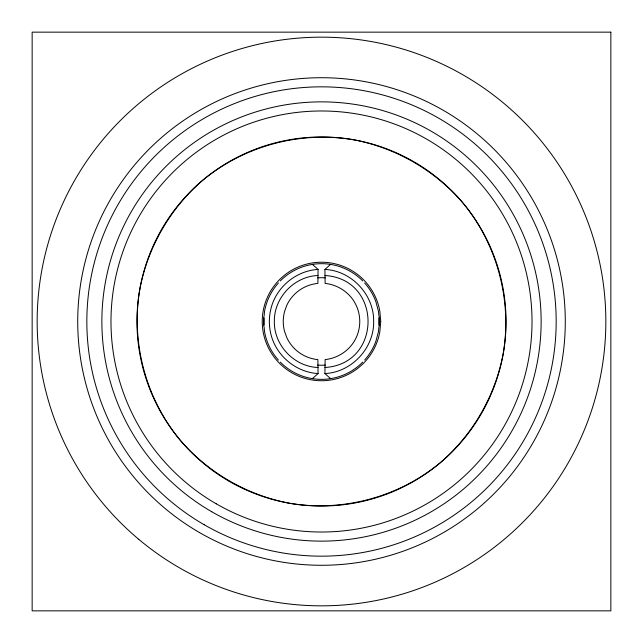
<?xml version="1.0" encoding="UTF-8"?>
<svg xmlns="http://www.w3.org/2000/svg" width="643" height="643" viewBox="0 0 643 643"><rect width="100%" height="100%" fill="white"/><g stroke="black" fill="none" stroke-linecap="round" stroke-linejoin="round"><path stroke-width="0.96" d="M312.385 264.353L318.076 269.433L317.875 283.41A38.291 38.291 0 0 0 286.738 305.409L284.527 311.646A38.484 38.484 0 0 0 284.527 331.354L286.786 337.591A38.291 38.291 0 0 0 317.867 359.614L318.076 373.567L312.385 378.647M330.615 378.647L324.924 373.567L325.133 359.59C336.193 358.448 346.497 352.42 352.911 343.346A38.291 38.291 0 0 0 352.919 299.646C346.497 290.58 336.193 284.544 325.133 283.41L324.924 269.433L330.615 264.353M263.951 317.843L263.951 325.157M264.112 316.018L264.514 311.453A57.838 57.838 0 0 1 278.427 282.944M378.888 326.982L378.494 331.547L375.882 341.296A57.838 57.838 0 0 1 364.629 360.072M379.048 325.157L379.048 317.843M318.076 269.433C295.756 270.695 275.662 287.646 270.759 309.46A52.404 52.388 89.9 0 0 270.751 333.54C275.662 355.354 295.756 372.305 318.076 373.567M324.924 373.567C351.584 372.329 374.17 348.144 373.655 321.5C374.17 294.856 351.584 270.671 324.924 269.433M318.076 275.517C294.277 276.241 273.886 297.733 274.352 321.5C273.886 345.267 294.277 366.759 318.076 367.483M324.924 367.483C382.408 364.075 382.408 278.925 324.924 275.517M264.112 326.982L264.514 331.547A57.838 57.838 0 0 0 278.427 360.096M378.888 316.018L378.494 311.453L375.882 301.704A57.838 57.838 0 0 0 364.629 282.968M379.169 316.694L379.169 326.306M263.831 316.694L263.831 326.306M362.74 362.089A57.838 57.838 0 0 1 280.308 362.105M280.308 280.927A57.838 57.838 0 0 1 362.74 280.951M325.31 365.079A43.772 43.772 0 0 1 317.69 365.079M317.69 277.864A43.772 43.772 0 0 1 325.31 277.864M139.764 289.454C130.794 342.598 145.792 398.58 180.136 440.125C208.244 472.774 247.121 495.223 289.454 503.244C342.606 512.206 398.58 497.208 440.125 462.872C472.782 434.756 495.223 395.879 503.244 353.546C512.206 300.394 497.208 244.42 462.872 202.875C434.756 170.226 395.887 147.777 353.554 139.756C300.402 130.794 244.42 145.784 202.883 180.128C170.218 208.244 147.786 247.121 139.764 289.454M380.736 321.5L379.844 331.788A59.453 59.453 0 0 1 366.88 359.574A59.252 59.252 0 0 1 280.83 364.589A59.252 59.252 0 0 1 280.83 278.387A59.252 59.252 0 0 1 366.888 283.394A59.453 59.453 0 0 1 379.844 311.212L380.736 321.5M610.85 32.15L32.15 32.15L32.15 610.85L610.85 610.85L610.85 32.15M199.611 532.621A243.785 243.785 0 0 0 565.285 321.5A243.785 243.785 0 0 0 199.611 110.379A243.785 243.785 0 0 0 199.611 532.621M204.169 524.728A234.671 234.671 0 0 0 556.171 321.5A234.671 234.671 0 0 0 204.169 118.272A234.671 234.671 0 0 0 204.169 524.728M138.735 539.316A284.335 284.335 0 0 0 601.518 370.874A284.335 284.335 0 0 0 224.254 54.309A284.335 284.335 0 0 0 138.735 539.316M211.684 511.707A219.633 219.633 0 0 0 541.133 321.5A219.633 219.633 0 0 0 211.684 131.293A219.633 219.633 0 0 0 211.684 511.707M216.241 503.815A210.518 210.518 0 0 0 532.018 321.5A210.518 210.518 0 0 0 216.241 139.185A210.518 210.518 0 0 0 216.241 503.815M229.229 481.318A184.549 184.549 0 0 0 506.049 321.5A184.549 184.549 0 0 0 229.229 161.682A184.549 184.549 0 0 0 229.229 481.318"/></g></svg>
